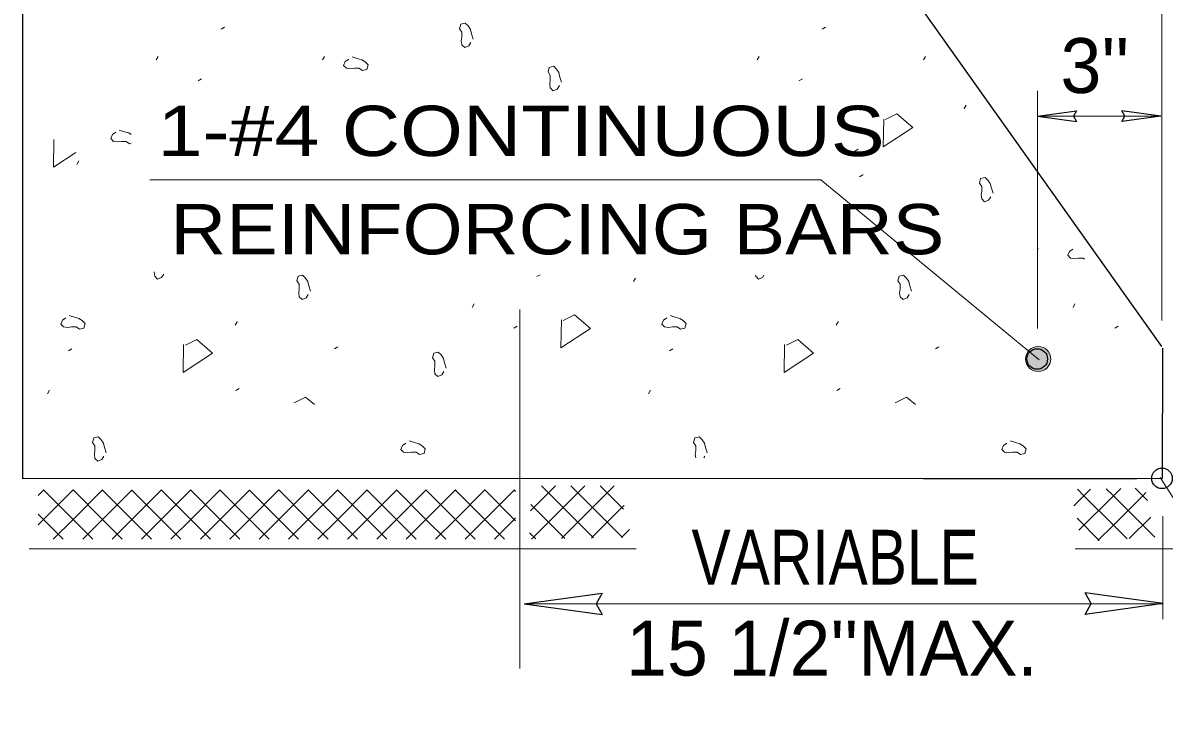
# Model space of a CAD drawing. Extents: x 444 to 815, y -532 to -224.
# Drawn here: x 657.59 to 682.53, y -507.82 to -492.74 of the extents above; entities that cross this region are included whole.
import ezdxf

# ---------------------------------------------------------------- set-up
doc = ezdxf.new("R2010")
doc.units = 0
doc.header["$LTSCALE"] = 0.48
doc.layers.add('1', color=7, linetype='Continuous', lineweight=13)

msp = doc.modelspace()

# ---------------------------------------------------------------- hatches: boundary and pattern name
at = {"layer": '1'}
msp.add_hatch(color=256, dxfattribs=at).paths.add_polyline_path([(679.5039, -500.0929, 1), (680.0526, -500.0929, 1)])

# ---------------------------------------------------------------- linework, layer by layer
at = {"layer": '1', "lineweight": 25}
for p, q in [((657.587, -497.9977), (657.587, -475.8095)), ((682.4842, -499.8232), (676.326, -491.1555)), ((679.7663, -494.7837), (680.6178, -494.6667)), ((679.7663, -494.7837), (680.6178, -494.9007)), ((682.4591, -494.7828), (681.6076, -494.6658)), ((682.4591, -494.7828), (681.6076, -494.8998)), ((657.587, -502.713), (657.587, -497.6941)), ((668.5435, -505.4444), (670.2465, -505.2104)), ((682.5108, -505.4427), (680.8078, -505.2087)), ((668.5435, -505.4444), (670.2465, -505.6784)), ((682.5108, -505.4427), (680.8078, -505.6767))]:
    msp.add_line(p, q, dxfattribs=at)
at = {"layer": '1'}
for p, q in [((682.4842, -499.2505), (682.4842, -485.3648)), ((679.7662, -499.4272), (679.7662, -494.2301)), ((679.7662, -494.7832), (682.4122, -494.7832)), ((668.45, -499.0097), (668.45, -506.8601)), ((672.4702, -502.2561), (672.4959, -502.2175)), ((669.3965, -503.3419), (668.9222, -502.8676)), ((669.3965, -503.3419), (669.8708, -502.8676)), ((670.0393, -503.3419), (669.5649, -502.8676)), ((670.0393, -503.3419), (670.5135, -502.8676)), ((670.682, -503.3419), (670.2077, -502.8676)), ((681.9352, -502.7122), (677.2732, -502.7122)), ((657.9238, -503.0752), (658.0451, -502.9538)), ((658.6838, -503.6006), (658.0371, -502.9538)), ((658.0411, -503.6006), (658.6838, -502.9578)), ((658.6838, -502.9578), (658.6798, -502.9538)), ((658.6838, -503.6006), (659.3306, -502.9538)), ((658.6838, -502.9578), (658.6878, -502.9538)), ((659.3266, -503.6006), (658.6838, -502.9578)), ((659.9693, -503.6006), (659.3226, -502.9538)), ((659.3266, -503.6006), (659.9733, -502.9538)), ((660.6121, -503.6006), (659.9653, -502.9538)), ((659.9693, -503.6006), (660.6161, -502.9538)), ((661.2556, -503.6006), (660.6088, -502.9538)), ((660.6121, -503.6006), (661.2588, -502.9538)), ((661.8983, -503.6006), (661.2516, -502.9538)), ((661.2556, -503.6006), (661.9023, -502.9538)), ((662.5411, -503.6006), (661.8943, -502.9538)), ((661.8983, -503.6006), (662.5451, -502.9538)), ((663.1838, -503.6006), (662.5371, -502.9538)), ((662.5411, -503.6006), (663.1838, -502.9578)), ((663.1838, -502.9578), (663.1798, -502.9538)), ((663.1838, -503.6006), (663.8306, -502.9538)), ((663.1838, -502.9578), (663.1878, -502.9538)), ((663.8266, -503.6006), (663.1838, -502.9578)), ((664.4693, -503.6006), (663.8226, -502.9538)), ((663.8266, -503.6006), (664.4733, -502.9538)), ((665.1121, -503.6006), (664.4653, -502.9538)), ((664.4693, -503.6006), (665.1161, -502.9538)), ((665.7556, -503.6006), (665.1088, -502.9538)), ((665.1121, -503.6006), (665.7588, -502.9538)), ((666.3983, -503.6006), (665.7516, -502.9538)), ((665.7556, -503.6006), (666.4023, -502.9538)), ((667.0411, -503.6006), (666.3943, -502.9538)), ((666.3983, -503.6006), (667.0451, -502.9538)), ((667.6838, -503.6006), (667.0371, -502.9538)), ((667.0411, -503.6006), (667.6838, -502.9578)), ((667.6838, -502.9578), (667.6798, -502.9538)), ((667.6838, -503.6006), (668.3306, -502.9538)), ((667.6838, -502.9578), (667.6878, -502.9538)), ((668.3266, -503.6006), (667.6838, -502.9578)), ((668.3578, -502.989), (668.3226, -502.9538)), ((680.5563, -503.3059), (680.779, -503.0832)), ((680.779, -503.0832), (680.6385, -502.9427)), ((680.6686, -503.8364), (681.4218, -503.0832)), ((680.779, -503.0832), (680.9257, -502.9366)), ((681.4218, -503.726), (680.779, -503.0832)), ((681.4218, -503.0832), (681.2676, -502.9291)), ((681.4218, -503.0832), (681.5828, -502.9222)), ((681.4218, -503.726), (682.0645, -503.0832)), ((682.3272, -503.9887), (681.4218, -503.0832)), ((682.0645, -503.0832), (681.8967, -502.9154)), ((682.0645, -503.0832), (682.1325, -503.0152)), ((682.1665, -503.1852), (682.0645, -503.0832)), ((668.6825, -503.4132), (668.7538, -503.3419)), ((668.7538, -503.3419), (668.6875, -503.2757)), ((668.7074, -504.0309), (669.3965, -503.3419)), ((669.3617, -504.0195), (670.0393, -503.3419)), ((670.0393, -503.9847), (669.3965, -503.3419)), ((670.0393, -503.9847), (670.682, -503.3419)), ((670.6933, -503.9961), (670.0393, -503.3419)), ((670.682, -503.3419), (670.7268, -503.2972)), ((670.7178, -503.3777), (670.682, -503.3419)), ((658.0411, -503.6006), (657.9238, -503.4832)), ((657.9238, -503.718), (658.0411, -503.6006)), ((658.4723, -504.0317), (658.0411, -503.6006)), ((658.2527, -504.0317), (658.6838, -503.6006)), ((659.115, -504.0317), (658.6838, -503.6006)), ((658.8954, -504.0317), (659.3266, -503.6006)), ((659.7578, -504.0317), (659.3266, -503.6006)), ((659.5382, -504.0317), (659.9693, -503.6006)), ((660.4005, -504.0317), (659.9693, -503.6006)), ((660.1809, -504.0317), (660.6121, -503.6006)), ((661.0433, -504.0317), (660.6121, -503.6006)), ((660.8244, -504.0317), (661.2556, -503.6006)), ((661.6868, -504.0317), (661.2556, -503.6006)), ((661.4672, -504.0317), (661.8983, -503.6006)), ((662.3295, -504.0317), (661.8983, -503.6006)), ((662.1099, -504.0317), (662.5411, -503.6006)), ((662.9723, -504.0317), (662.5411, -503.6006)), ((662.7527, -504.0317), (663.1838, -503.6006)), ((663.615, -504.0317), (663.1838, -503.6006)), ((663.3954, -504.0317), (663.8266, -503.6006)), ((664.2578, -504.0317), (663.8266, -503.6006)), ((664.0382, -504.0317), (664.4693, -503.6006)), ((664.9005, -504.0317), (664.4693, -503.6006)), ((664.6809, -504.0317), (665.1121, -503.6006)), ((665.5433, -504.0317), (665.1121, -503.6006)), ((665.3244, -504.0317), (665.7556, -503.6006)), ((666.1868, -504.0317), (665.7556, -503.6006)), ((665.9672, -504.0317), (666.3983, -503.6006)), ((666.8295, -504.0317), (666.3983, -503.6006)), ((666.6099, -504.0317), (667.0411, -503.6006)), ((667.4723, -504.0317), (667.0411, -503.6006)), ((667.2527, -504.0317), (667.6838, -503.6006)), ((668.115, -504.0317), (667.6838, -503.6006)), ((667.8954, -504.0317), (668.3266, -503.6006)), ((668.3266, -503.6006), (668.3578, -503.5695)), ((668.3578, -503.6317), (668.3266, -503.6006)), ((681.113, -504.0601), (680.6297, -503.5767)), ((681.769, -504.0215), (682.2396, -503.5508)), ((682.5022, -503.5312), (682.5022, -505.7812)), ((670.6701, -503.9965), (670.843, -503.8236)), ((681.086, -504.0617), (681.4218, -503.726)), ((681.7201, -504.0243), (681.4218, -503.726)), ((668.7984, -504.0293), (668.6645, -503.8955)), ((670.0159, -504.008), (670.0393, -503.9847)), ((670.0618, -504.0072), (670.0393, -503.9847)), ((657.7252, -504.2422), (670.9912, -504.2422)), ((680.5852, -504.2422), (695.5853, -504.2422)), ((668.5432, -505.4436), (682.5112, -505.4436))]:
    msp.add_line(p, q, dxfattribs=at)
for points in [[(661.9196, -492.8842), (661.9928, -492.8407), (661.9961, -492.8408)], [(667.4308, -493.0962), (667.3933, -492.9844), (667.3686, -492.8852), (667.319, -492.8107), (667.2569, -492.7487), (667.1579, -492.7735), (667.1328, -492.8729), (667.1823, -492.9474), (667.1823, -493.0463), (667.17, -493.1335), (667.1824, -493.2202), (667.2446, -493.2821), (667.3313, -493.245), (667.3812, -493.1707)], [(675.0545, -492.8842), (675.1276, -492.8407), (675.131, -492.8408)], [(660.5042, -493.555), (660.5474, -493.4816), (660.5475, -493.4782)], [(664.1374, -493.555), (664.1808, -493.4817), (664.1808, -493.4782)], [(664.7839, -493.4865), (664.8957, -493.5237), (664.9948, -493.5485), (665.0695, -493.5979), (665.1315, -493.6602), (665.1066, -493.7594), (665.0076, -493.7842), (664.9328, -493.7346), (664.8338, -493.7347), (664.7468, -493.747), (664.66, -493.7346), (664.5982, -493.6726), (664.6353, -493.5856), (664.7094, -493.5362)], [(673.639, -493.555), (673.6823, -493.4816), (673.6824, -493.4782)], [(677.2723, -493.555), (677.3156, -493.4817), (677.3156, -493.4782)], [(669.3631, -494.0407), (669.326, -493.9291), (669.3012, -493.8297), (669.2516, -493.7552), (669.1897, -493.6933), (669.0903, -493.7182), (669.0654, -493.8172), (669.115, -493.8918), (669.115, -493.991), (669.1028, -494.0781), (669.115, -494.1647), (669.1773, -494.2268), (669.264, -494.1896), (669.3135, -494.1152)], [(661.4159, -494.0124), (661.4891, -493.9689), (661.4924, -493.969)], [(674.5508, -494.0124), (674.624, -493.9689), (674.6273, -493.969)], [(678.2064, -494.544), (678.1632, -494.6172), (678.163, -494.6205)], [(676.4041, -494.8475), (676.3922, -495.4552), (677.037, -495.0333), (676.6898, -494.7354), (676.4416, -494.8595)], [(659.9568, -495.3752), (659.9183, -495.3849), (659.8435, -495.3352), (659.7445, -495.3355), (659.6575, -495.3477), (659.5707, -495.3352), (659.5088, -495.2732), (659.546, -495.1862), (659.6201, -495.1368)], [(659.6946, -495.0872), (659.8064, -495.1245), (659.9055, -495.1492), (659.9568, -495.1831)], [(658.266, -495.2923), (658.2538, -495.9004), (658.7456, -495.5786)], [(675.7711, -495.546), (675.8443, -495.5025), (675.8476, -495.5027)], [(658.7685, -495.8367), (658.8118, -495.7636), (658.8117, -495.7602)], [(675.8753, -496.1083), (675.9484, -496.0648), (675.9518, -496.065)], [(678.7923, -496.4697), (678.7551, -496.3582), (678.7301, -496.2588), (678.6806, -496.1845), (678.6183, -496.1222), (678.5193, -496.1472), (678.4945, -496.2465), (678.5439, -496.3212), (678.5439, -496.4201), (678.5316, -496.5072), (678.5439, -496.5937), (678.6061, -496.656), (678.693, -496.6187), (678.7427, -496.5442)], [(660.3652, -496.1761), (675.0287, -496.1761), (679.8022, -500.1112)], [(679.755, -497.7062), (679.7767, -497.6695), (679.7768, -497.6679)], [(680.792, -497.9085), (680.7613, -497.8881), (680.6623, -497.8882), (680.5753, -497.9004), (680.4884, -497.8881), (680.4267, -497.826), (680.4638, -497.7391), (680.5378, -497.6896)], [(660.4593, -498.1892), (660.458, -498.1978), (660.4704, -498.2845), (660.5326, -498.3465), (660.6193, -498.3093), (660.6692, -498.2351)], [(663.8763, -498.6079), (663.8392, -498.4962), (663.8143, -498.397), (663.7648, -498.3225), (663.7028, -498.2606), (663.6035, -498.2853), (663.5786, -498.3845), (663.6283, -498.459), (663.6283, -498.5582), (663.6158, -498.6453), (663.6283, -498.7319), (663.6903, -498.7941), (663.7773, -498.7568), (663.8267, -498.6825)], [(668.8203, -498.2928), (668.8934, -498.2493), (668.8968, -498.2495)], [(670.934, -498.4012), (670.9773, -498.328), (670.9773, -498.3245)], [(673.6021, -498.2622), (673.6053, -498.2845), (673.6675, -498.3465), (673.7542, -498.3093), (673.7851, -498.2632)], [(677.0112, -498.6079), (676.974, -498.4962), (676.9493, -498.397), (676.8997, -498.3225), (676.8378, -498.2606), (676.7384, -498.2853), (676.7135, -498.3845), (676.7631, -498.459), (676.7631, -498.5582), (676.7508, -498.6453), (676.7631, -498.7319), (676.8253, -498.7941), (676.9121, -498.7568), (676.9615, -498.6825)], [(667.4048, -498.9637), (667.4481, -498.8902), (667.4483, -498.8868)], [(680.5398, -498.9637), (680.583, -498.8902), (680.5831, -498.8868)], [(658.6013, -499.143), (658.713, -499.1803), (658.8123, -499.205), (658.8868, -499.2544), (658.9489, -499.3167), (658.924, -499.4159), (658.825, -499.4407), (658.7502, -499.3911), (658.6512, -499.3912), (658.5642, -499.4035), (658.4773, -499.3911), (658.4155, -499.3291), (658.4527, -499.2421), (658.5268, -499.1927)], [(669.3604, -499.2391), (669.3483, -499.8472), (669.9933, -499.4252), (669.6458, -499.1275), (669.3977, -499.2515)], [(671.7362, -499.143), (671.8479, -499.1803), (671.9471, -499.205), (672.0218, -499.2544), (672.0838, -499.3167), (672.0588, -499.4159), (671.9598, -499.4407), (671.885, -499.3911), (671.786, -499.3912), (671.699, -499.4035), (671.6123, -499.3911), (671.5504, -499.3291), (671.5875, -499.2421), (671.6617, -499.1927)], [(662.2313, -499.3522), (662.2747, -499.2791), (662.2744, -499.2757)], [(668.3166, -499.421), (668.3898, -499.3775), (668.3931, -499.3777)], [(675.3662, -499.3522), (675.4095, -499.2791), (675.4093, -499.2757)], [(681.4515, -499.421), (681.5247, -499.3775), (681.528, -499.3777)], [(658.5831, -499.915), (658.6563, -499.8715), (658.6596, -499.8717)], [(661.1023, -499.7787), (661.09, -500.3867), (661.7352, -499.9649), (661.3875, -499.6672), (661.1395, -499.7911)], [(664.3985, -499.872), (664.4717, -499.8285), (664.475, -499.8287)], [(671.718, -499.915), (671.7912, -499.8715), (671.7945, -499.8717)], [(674.2371, -499.7787), (674.2248, -500.3867), (674.87, -499.9649), (674.5224, -499.6672), (674.2743, -499.7911)], [(677.5333, -499.872), (677.6065, -499.8285), (677.6098, -499.8287)], [(666.8415, -500.2911), (666.8045, -500.1792), (666.7798, -500.0802), (666.7302, -500.0055), (666.6681, -499.9437), (666.5687, -499.9683), (666.544, -500.0677), (666.5935, -500.1422), (666.5936, -500.2412), (666.5812, -500.3285), (666.5935, -500.415), (666.6558, -500.4773), (666.7426, -500.4401), (666.7921, -500.3655)], [(658.1708, -500.7782), (658.1277, -500.8514), (658.1275, -500.8547)], [(662.2415, -500.7836), (662.3147, -500.7401), (662.318, -500.7402)], [(671.3058, -500.7782), (671.2625, -500.8514), (671.2624, -500.8547)], [(675.3763, -500.7836), (675.4495, -500.7401), (675.4528, -500.7402)], [(663.9599, -501.0914), (663.7662, -500.9255), (663.5178, -501.0496)], [(677.0948, -501.0914), (676.901, -500.9255), (676.6526, -501.0496)], [(659.4107, -502.143), (659.3735, -502.0313), (659.3485, -501.932), (659.299, -501.8577), (659.2368, -501.7953), (659.1377, -501.8204), (659.1128, -501.9197), (659.1623, -501.9943), (659.1623, -502.0932), (659.15, -502.1804), (659.1623, -502.267), (659.2245, -502.3292), (659.3113, -502.2919), (659.361, -502.2175)], [(666.0329, -501.8837), (666.1448, -501.921), (666.2438, -501.9457), (666.3185, -501.9952), (666.3805, -502.0575), (666.3557, -502.1567), (666.2566, -502.1815), (666.1818, -502.1318), (666.0828, -502.132), (665.9958, -502.1442), (665.909, -502.1318), (665.8472, -502.0698), (665.8843, -501.9828), (665.9584, -501.9334)], [(672.5455, -502.143), (672.5084, -502.0313), (672.4833, -501.932), (672.4339, -501.8577), (672.3716, -501.7953), (672.2725, -501.8204), (672.2478, -501.9197), (672.2972, -501.9943), (672.2972, -502.0932), (672.2848, -502.1804), (672.2958, -502.2574)], [(679.1678, -501.8837), (679.2796, -501.921), (679.3788, -501.9457), (679.4534, -501.9952), (679.5154, -502.0575), (679.4905, -502.1567), (679.3915, -502.1815), (679.3168, -502.1318), (679.2177, -502.132), (679.1307, -502.1442), (679.0438, -502.1318), (678.982, -502.0698), (679.0192, -501.9828), (679.0933, -501.9334)], [(669.4301, -504.0182), (668.7538, -503.3419), (669.228, -502.8676)], [(682.4482, -502.6852), (685.7422, -507.8152), (694.0598, -507.8164)]]:
    msp.add_lwpolyline(points, dxfattribs=at)
at = {"layer": '1', "lineweight": 25}
for points in [[(680.6178, -494.6667), (680.552, -494.7849), (680.6178, -494.9007)], [(681.6076, -494.8998), (681.6735, -494.7817), (681.6076, -494.6658)], [(682.4934, -499.8588), (682.4916, -502.7093), (657.587, -502.713)], [(670.2465, -505.2104), (670.1148, -505.4468), (670.2465, -505.6784)], [(680.8078, -505.6767), (680.9396, -505.4403), (680.8078, -505.2087)]]:
    msp.add_lwpolyline(points, dxfattribs=at)
at = {"layer": '1'}
msp.add_circle((679.7783, -500.0929), 0.2744, dxfattribs=at)
at = {"layer": '1', "lineweight": 25}
for centre in [(679.7572, -500.0933), (682.4842, -502.7033)]:
    msp.add_arc(centre, 0.225, 0, 359.99998, dxfattribs=at)

# ---------------------------------------------------------------- texts
at = {"layer": '1'}
for s, p in [("3''", (680.2664, -494.2771)), ("15 1/2''MAX.", (670.774, -507.0164))]:
    msp.add_text(s, height=1.2, dxfattribs=at).set_placement(p)
for s, height, width, p in [('1-#4 CONTINUOUS', 1.1, 1.2, (660.5338, -495.655)), ('REINFORCING BARS', 1.1, 1.15, (660.8098, -497.8044)), ('VARIABLE', 1.2, 0.8, (672.2016, -505.0274))]:
    msp.add_text(s, height=height, dxfattribs=dict(at, width=width)).set_placement(p)

doc.saveas('drawing.dxf')
